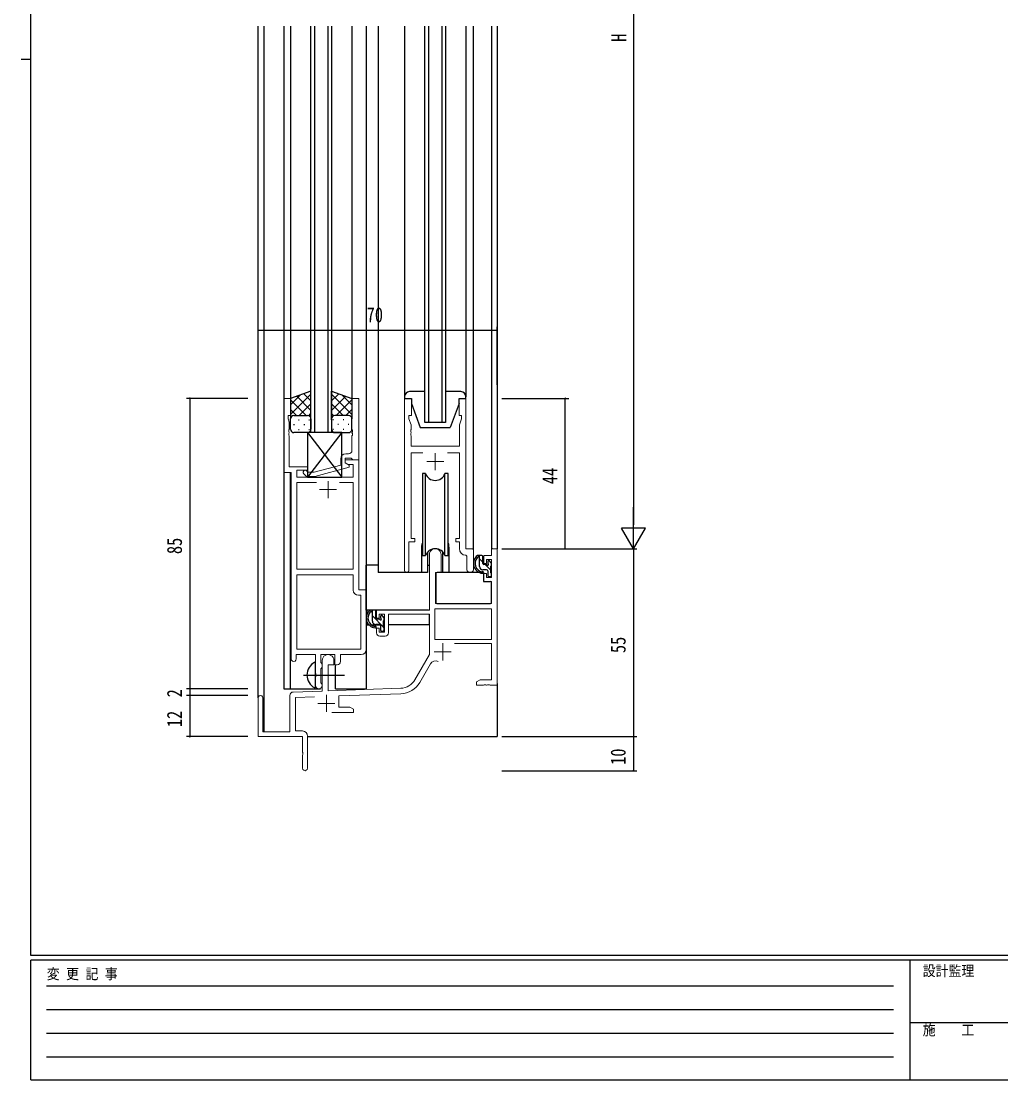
# Model space of a CAD drawing. Units: millimetres, scale not verified. Extents: x -397 to 397, y -282 to 282.
# Drawn here: x -396.7 to -109.6, y -282.1 to 28 of the extents above; entities that cross this region are included whole.
import ezdxf
from ezdxf.enums import TextEntityAlignment as Align

# ---------------------------------------------------------------- set-up
doc = ezdxf.new("R2010")
doc.units = ezdxf.units.MM
doc.header["$LTSCALE"] = 2
doc.layers.add('0-2_YKK_11', color=7, linetype='Continuous', lineweight=18)
for name, color, linetype in [('0-3_YKK_12', 2, 'Continuous'), ('0-4_YKK_13', 4, 'Continuous'), ('0-6_YKK_D', 6, 'Continuous'), ('0-7_YKK_ZWAK', 7, 'Continuous')]:
    doc.layers.add(name, color=color, linetype=linetype)
doc.styles.add('ＭＳ ゴシック', font='')
doc.styles.get('ＭＳ ゴシック').set_extended_font_data('MS Gothic')

msp = doc.modelspace()

# ---------------------------------------------------------------- linework, layer by layer
at = {"layer": '0-2_YKK_11'}
for p, q in [((-300.775, -98.735), (-301.575, -98.735)), ((-303.424, -107.165), (-299.405, -107.165)), ((-315.945, -155.905), (-315.945, -134.165)), ((-258.903, -144.165), (-275.443, -144.165)), ((-290.073, -152.135), (-291.573, -152.135)), ((-276.779, -160.287), (-279.915, -165.718)), ((-312.773, -181.405), (-312.773, -190.785))]:
    msp.add_line(p, q, dxfattribs=at)
at = {"layer": '0-2_YKK_11', "color": 2}
for p, q in [((-275.373, -98.535), (-275.373, -103.535)), ((-277.873, -101.035), (-272.873, -101.035)), ((-306.775, -106.735), (-306.775, -111.735)), ((-309.275, -109.235), (-304.275, -109.235)), ((-273.173, -154.235), (-273.173, -159.235)), ((-275.673, -156.735), (-270.673, -156.735)), ((-307.273, -169.335), (-307.273, -174.335)), ((-309.773, -171.835), (-304.773, -171.835))]:
    msp.add_line(p, q, dxfattribs=at)
at = {"layer": '0-2_YKK_11'}
for points in [[(-317.575, -158.785), (-317.575, -104.165), (-319.775, -104.165), (-319.775, -82.535), (-317.775, -82.535), (-317.775, -87.535), (-318.475, -87.535), (-318.475, -88.535), (-318.145, -89.442), (-318.145, -91.577), (-318.265, -91.76), (-318.265, -92.31), (-318.145, -92.493), (-318.145, -92.577), (-318.265, -92.76), (-318.265, -93.31), (-318.145, -93.493), (-318.145, -102.535), (-312.775, -102.535), (-312.775, -103.535), (-315.945, -103.535), (-315.945, -105.535), (-299.405, -105.535), (-299.405, -101.835), (-300.909, -101.835), (-301.775, -101.335), (-301.775, -100.535), (-297.775, -100.535), (-297.775, -138.535), (-295.575, -138.535), (-295.575, -156.035)], [(-297.775, -100.535), (-297.775, -82.535), (-299.775, -82.535), (-299.775, -91.577), (-299.655, -91.76), (-299.655, -92.31), (-299.775, -92.493), (-299.775, -92.577), (-299.655, -92.76), (-299.655, -93.31), (-299.775, -93.493), (-299.775, -97.735)], [(-264.173, -132.57), (-264.173, -126.535), (-266.373, -126.535), (-266.373, -82.535), (-268.373, -82.535), (-268.373, -87.535), (-267.673, -87.535), (-267.673, -88.535), (-268.303, -90.266), (-268.303, -96.535), (-282.443, -96.535), (-282.443, -93.493), (-282.563, -93.31), (-282.563, -92.76), (-282.443, -92.577), (-282.443, -92.493), (-282.563, -92.31), (-282.563, -91.76), (-282.443, -91.577), (-282.443, -90.266), (-283.073, -88.535), (-283.073, -87.535), (-282.373, -87.535), (-282.373, -82.535), (-284.373, -82.535), (-284.373, -132.885)], [(-283.073, -132.885), (-283.073, -124.535), (-281.373, -124.535), (-281.373, -123.535), (-282.443, -123.535), (-282.443, -98.465), (-278.96, -98.465)], [(-271.786, -98.465), (-268.303, -98.465), (-268.303, -123.535), (-269.373, -123.535), (-269.373, -124.535), (-268.303, -124.535), (-268.303, -126.465)], [(-313.899, -104.559), (-313.123, -105.335), (-310.678, -105.335), (-300.575, -102.628), (-300.575, -102.028), (-301.775, -101.335), (-301.775, -100.035), (-299.975, -100.035), (-299.775, -100.235), (-299.475, -100.535), (-297.775, -100.535)], [(-303.075, -100.235), (-303.075, -102.055), (-310.836, -104.135), (-312.626, -104.135), (-313.05, -103.711)], [(-303.424, -107.165), (-299.405, -107.165), (-299.405, -132.535), (-315.945, -132.535), (-315.945, -107.165), (-310.125, -107.165)], [(-273.673, -128.235), (-273.673, -133.535), (-275.273, -133.535), (-275.273, -142.535), (-258.903, -142.535), (-258.903, -136.135), (-261.173, -136.135), (-261.173, -133.835), (-260.373, -133.835), (-260.373, -134.935), (-258.903, -134.935), (-258.903, -129.735), (-260.373, -129.735), (-260.373, -130.835), (-261.173, -130.835), (-261.173, -128.535), (-258.903, -128.535), (-258.903, -126.535), (-257.273, -126.535), (-257.273, -166.535), (-259.314, -166.535), (-259.498, -166.415), (-260.048, -166.415), (-260.231, -166.535), (-260.314, -166.535), (-260.498, -166.415), (-261.048, -166.415), (-261.231, -166.535), (-263.273, -166.535), (-263.273, -165.535), (-262.182, -164.905), (-258.903, -164.905), (-258.903, -154.335), (-269.774, -154.335)], [(-292.573, -151.135), (-292.573, -149.835), (-291.773, -149.835), (-291.773, -150.935), (-290.273, -150.935), (-290.273, -145.735), (-291.773, -145.735), (-291.773, -146.835), (-292.573, -146.835), (-292.573, -144.535), (-277.073, -144.535), (-277.073, -128.235)], [(-266.39, -128.463), (-266.103, -128.763), (-266.103, -132.57)], [(-315.945, -155.905), (-315.945, -134.165), (-299.405, -134.165), (-299.405, -138.665)], [(-297.905, -140.165), (-297.205, -140.165), (-297.205, -155.905), (-315.945, -155.905)], [(-281.327, -164.903), (-277.073, -157.535), (-277.073, -145.735), (-289.073, -145.735), (-289.073, -151.135)], [(-310.475, -166.535), (-310.475, -164.206), (-310.332, -164.014), (-310.332, -163.056), (-310.475, -162.864), (-310.475, -157.535), (-316.075, -157.535), (-316.075, -158.785)], [(-304.145, -160.535), (-304.775, -160.535), (-304.775, -157.535), (-308.845, -157.535), (-308.845, -159.852), (-308.697, -160.045), (-308.475, -160.335), (-308.475, -161.235), (-308.697, -161.525), (-308.845, -161.718), (-308.845, -165.852), (-308.697, -166.045), (-308.475, -166.335), (-308.475, -166.535)], [(-297.075, -157.535), (-303.145, -157.535), (-303.145, -159.535)], [(-317.008, -168.501), (-308.473, -168.203), (-308.473, -159.235)], [(-305.073, -159.235), (-305.073, -160.535), (-306.773, -160.535), (-306.773, -168.144), (-285.483, -167.4)], [(-314.273, -190.785), (-314.273, -186.993), (-314.153, -186.81), (-314.153, -186.26), (-314.273, -186.077), (-314.273, -181.535), (-327.273, -181.535), (-327.273, -170.235)], [(-325.873, -170.235), (-325.873, -180.135), (-317.973, -180.135), (-317.973, -169.501)], [(-310.706, -169.912), (-316.343, -170.109), (-316.343, -179.905), (-314.273, -179.905)], [(-285.426, -169.029), (-303.573, -169.663), (-303.573, -172.905), (-300.364, -172.905), (-299.273, -173.535), (-299.273, -174.535), (-305.623, -174.535)]]:
    msp.add_lwpolyline(points, dxfattribs=at)
msp.add_lwpolyline([(-258.903, -144.165), (-275.443, -144.165), (-275.443, -153.135), (-258.903, -153.135)], close=True, dxfattribs=at)
for centre, radius, start, end in [((-301.575, -100.235), 1.5, 90.00001, 179.99999), ((-300.775, -97.735), 1, 270.00001, 359.99999), ((-313.475, -104.135), 0.6, 44.99999, 225.00001), ((-275.373, -128.235), 1.7, 359.99999, 180.00001), ((-266.303, -126.465), 2, 180, 267.50807), ((-283.723, -132.885), 0.65, 179.99999, 0.00001), ((-265.138, -132.57), 0.965, 179.99999, 0.00001), ((-297.905, -138.665), 1.5, 180.00001, 269.99999), ((-291.573, -151.135), 1, 180.00001, 269.99999), ((-290.073, -151.135), 1, 270.00001, 359.99999), ((-306.773, -159.235), 1.7, 359.99999, 180.00001), ((-297.075, -156.035), 1.5, 270.00001, 359.99999), ((-316.825, -158.785), 0.75, 179.99999, 0.00001), ((-304.145, -159.535), 1, 270.00001, 359.99999), ((-275.22, -161.187), 1.8, 65.29866, 149.99999), ((-309.475, -166.535), 1, 180.00001, 269.99999), ((-309.475, -166.535), 1, 270.00001, 359.99999), ((-285.657, -162.403), 5, 271.99999, 330), ((-285.657, -162.403), 6.63, 272, 330), ((-326.573, -170.235), 0.7, 359.99999, 180.00001), ((-316.973, -169.501), 1, 91.99998, 180), ((-314.273, -181.405), 1.5, 0.00001, 89.99999), ((-313.523, -190.785), 0.75, 179.99999, 0.00001)]:
    msp.add_arc(centre, radius, start, end, dxfattribs=at)
at = {"layer": '0-3_YKK_12'}
for p, q in [((-327.273, -170.235), (-327.273, 26.465)), ((-325.643, 26.465), (-325.643, -180.135)), ((-319.773, 26.465), (-319.773, -167.535)), ((-317.774, 26.465), (-317.775, -83.035)), ((-311.775, -92.535), (-311.775, 26.465)), ((-310.775, 26.465), (-310.775, -92.535)), ((-306.775, -92.535), (-306.775, 26.465)), ((-305.775, 26.465), (-305.775, -92.535)), ((-299.775, 26.465), (-299.775, -83.035)), ((-295.573, 26.465), (-295.573, -167.535)), ((-292.072, 26.465), (-292.072, -133.535)), ((-284.373, 26.465), (-284.373, -82.035)), ((-278.373, -89.535), (-278.373, 26.465)), ((-277.373, 26.465), (-277.373, -89.535)), ((-273.373, -89.535), (-273.373, 26.465)), ((-272.373, 26.465), (-272.373, -89.535)), ((-266.373, 26.465), (-266.373, -82.035)), ((-264.173, -126.835), (-264.173, 26.465)), ((-258.903, 26.465), (-258.903, -126.535)), ((-257.273, 26.465), (-257.273, -126.535)), ((-272.373, -89.535), (-278.373, -89.535)), ((-305.775, -92.535), (-311.775, -92.535)), ((-317.773, -167.535), (-317.773, -104.183)), ((-279.373, -126.035), (-279.373, -133.535)), ((-271.373, -126.035), (-271.373, -133.535)), ((-258.603, -126.535), (-258.903, -126.535)), ((-279.373, -133.535), (-292.072, -133.535)), ((-265.145, -133.535), (-271.373, -133.535)), ((-304.573, -167.535), (-304.573, -160.518)), ((-257.273, -166.035), (-257.273, -181.535)), ((-319.773, -167.535), (-308.973, -167.535)), ((-304.573, -167.535), (-295.573, -167.535)), ((-312.773, -181.535), (-257.273, -181.535))]:
    msp.add_line(p, q, dxfattribs=at)
for start, end in [(159.63587, 180), (0, 20.36413)]:
    msp.add_arc((-275.373, -126.035), 4, start, end, dxfattribs=at)
at = {"layer": '0-4_YKK_13'}
for p, q in [((-311.776, -80.392), (-317.776, -82.535)), ((-311.776, -88.757), (-311.776, -80.392)), ((-305.778, -80.392), (-299.778, -82.535)), ((-305.778, -88.757), (-305.778, -80.392)), ((-278.373, -80.535), (-282.873, -80.535)), ((-267.873, -80.535), (-272.373, -80.535)), ((-317.776, -87.267), (-311.776, -81.267)), ((-317.776, -84.438), (-314.816, -81.478)), ((-317.776, -82.535), (-317.776, -88.535)), ((-313.156, -87.535), (-317.776, -82.915)), ((-311.776, -86.086), (-315.972, -81.891)), ((-311.776, -83.258), (-313.888, -81.146)), ((-305.778, -83.258), (-303.666, -81.146)), ((-299.778, -87.267), (-305.778, -81.267)), ((-305.778, -86.086), (-301.582, -81.891)), ((-304.399, -87.535), (-299.778, -82.915)), ((-299.778, -84.438), (-302.739, -81.478)), ((-299.778, -82.535), (-299.778, -88.535)), ((-284.373, -82.035), (-284.373, -82.535)), ((-284.373, -82.535), (-282.373, -82.535)), ((-282.373, -82.535), (-282.373, -84.035)), ((-268.373, -82.535), (-266.373, -82.535)), ((-268.373, -84.035), (-268.373, -82.535)), ((-266.373, -82.535), (-266.373, -82.035)), ((-315.985, -87.535), (-317.776, -85.743)), ((-315.216, -87.535), (-311.776, -84.095)), ((-302.338, -87.535), (-305.778, -84.095)), ((-301.57, -87.535), (-299.778, -85.743)), ((-282.373, -84.035), (-279.773, -91.035)), ((-268.373, -84.035), (-270.973, -91.035)), ((-317.776, -91.535), (-317.776, -88.535)), ((-316.776, -87.535), (-313.176, -87.535)), ((-316.376, -87.535), (-312.776, -87.535)), ((-315.441, -88.757), (-315.241, -88.757)), ((-312.444, -87.592), (-311.776, -86.924)), ((-312.411, -88.757), (-312.211, -88.757)), ((-311.776, -88.535), (-311.776, -91.535)), ((-305.11, -87.592), (-305.778, -86.924)), ((-305.778, -88.535), (-305.778, -91.535)), ((-305.143, -88.757), (-305.343, -88.757)), ((-301.178, -87.535), (-304.778, -87.535)), ((-300.778, -87.535), (-304.378, -87.535)), ((-302.113, -88.757), (-302.313, -88.757)), ((-299.778, -91.535), (-299.778, -88.535)), ((-316.856, -90.172), (-316.656, -90.172)), ((-312.776, -92.535), (-316.776, -92.535)), ((-315.441, -91.587), (-315.241, -91.587)), ((-313.826, -90.172), (-313.626, -90.172)), ((-312.775, -92.535), (-312.775, -105.535)), ((-302.775, -92.535), (-312.775, -92.535)), ((-312.775, -92.535), (-302.775, -105.535)), ((-302.775, -92.535), (-312.775, -105.535)), ((-312.411, -91.587), (-312.211, -91.587)), ((-305.143, -91.587), (-305.343, -91.587)), ((-304.778, -92.535), (-300.778, -92.535)), ((-303.728, -90.172), (-303.928, -90.172)), ((-302.775, -105.535), (-302.775, -92.535)), ((-302.113, -91.587), (-302.313, -91.587)), ((-300.698, -90.172), (-300.898, -90.172)), ((-279.773, -91.035), (-270.973, -91.035)), ((-278.201, -104.535), (-279.123, -104.535)), ((-279.123, -104.535), (-279.123, -128.535)), ((-278.201, -128.535), (-278.201, -104.535)), ((-272.544, -128.535), (-272.544, -104.535)), ((-271.623, -104.535), (-272.544, -104.535)), ((-271.623, -128.535), (-271.623, -104.535)), ((-312.775, -105.535), (-302.775, -105.535)), ((-279.123, -128.535), (-278.201, -128.535)), ((-277.623, -127.551), (-277.623, -133.535)), ((-273.123, -133.535), (-273.123, -127.551)), ((-272.544, -128.535), (-271.623, -128.535)), ((-261.703, -128.535), (-263.003, -128.535)), ((-262.403, -131.735), (-262.403, -128.535)), ((-261.403, -130.508), (-262.403, -129.508)), ((-261.403, -130.835), (-261.403, -128.835)), ((-258.991, -130.623), (-259.491, -130.123)), ((-292.072, -131.335), (-295.568, -131.335)), ((-295.568, -144.535), (-295.568, -131.335)), ((-277.623, -131.335), (-277.073, -131.335)), ((-260.303, -132.735), (-261.403, -132.735)), ((-260.464, -131.135), (-261.103, -131.135)), ((-259.103, -132.808), (-260.775, -131.135)), ((-260.003, -130.335), (-260.003, -130.674)), ((-260.003, -133.035), (-260.003, -134.335)), ((-259.103, -133.635), (-259.103, -131.635)), ((-258.903, -131.435), (-258.903, -130.835)), ((-277.623, -133.535), (-279.373, -133.535)), ((-275.168, -136.035), (-275.273, -136.035)), ((-275.149, -133.832), (-275.203, -140.035)), ((-261.271, -133.535), (-274.849, -133.535)), ((-271.373, -133.535), (-273.123, -133.535)), ((-261.271, -133.535), (-261.203, -136.135)), ((-261.203, -136.135), (-259.234, -136.135)), ((-259.703, -134.635), (-259.203, -134.635)), ((-258.903, -134.335), (-258.903, -133.835)), ((-258.903, -140.035), (-258.934, -136.432)), ((-275.273, -140.965), (-275.194, -141.044)), ((-275.203, -140.035), (-275.184, -142.238)), ((-274.884, -142.535), (-259.222, -142.535)), ((-258.922, -142.238), (-258.903, -140.035)), ((-277.373, -144.535), (-295.568, -144.535)), ((-295.368, -144.535), (-295.368, -145.787)), ((-293.103, -144.535), (-294.403, -144.535)), ((-293.803, -147.735), (-293.803, -144.535)), ((-292.803, -146.835), (-292.803, -144.835)), ((-295.368, -147.925), (-295.368, -148.835)), ((-290.503, -149.491), (-293.803, -146.191)), ((-291.703, -148.735), (-292.803, -148.735)), ((-291.864, -147.135), (-292.503, -147.135)), ((-291.403, -146.335), (-291.403, -146.674)), ((-290.303, -146.862), (-291.129, -146.036)), ((-290.391, -146.623), (-290.891, -146.123)), ((-290.503, -149.635), (-290.503, -147.635)), ((-290.303, -147.435), (-290.303, -146.835)), ((-277.168, -145.815), (-277.168, -148.835)), ((-295.368, -148.835), (-294.788, -148.835)), ((-294.092, -148.835), (-291.479, -148.835)), ((-291.403, -149.035), (-291.403, -150.335)), ((-291.103, -150.635), (-290.603, -150.635)), ((-290.503, -148.835), (-290.273, -148.835)), ((-290.303, -150.335), (-290.303, -149.835)), ((-277.168, -148.835), (-289.073, -148.835)), ((-310.473, -167.131), (-310.473, -159.939)), ((-313.973, -163.535), (-301.985, -163.535))]:
    msp.add_line(p, q, dxfattribs=at)
for centre, radius, start, end in [((-282.873, -82.035), 1.5, 90, 180), ((-267.873, -82.035), 1.5, 0, 90), ((-316.776, -88.535), 1, 90, 180), ((-316.776, -88.535), 1, 90, 180), ((-312.776, -88.535), 1, 360, 90), ((-312.776, -88.535), 1, 360, 90), ((-304.778, -88.535), 1, 90, 180), ((-304.778, -88.535), 1, 90, 180), ((-300.778, -88.535), 1, 360, 90), ((-300.778, -88.535), 1, 360, 90), ((-316.776, -91.535), 1, 180, 270), ((-312.776, -91.535), 1, 270, 360), ((-304.778, -91.535), 1, 180, 270), ((-300.778, -91.535), 1, 270, 360), ((-275.373, -103.535), 3, 199.4715, 340.5285), ((-275.373, -129.535), 3, 19.47123, 160.52877), ((-261.288, -130.856), 2.885, 126.45193, 263.90389), ((-261.203, -130.822), 2.504, 139.45806, 259.25217), ((-263.263, -128.939), 0.3, 301.6219, 336.95039), ((-262.803, -129.135), 0.2, 36.8699, 156.95039), ((-262.403, -128.835), 0.3, 216.8699, 270), ((-261.703, -128.835), 0.3, 0, 90), ((-259.703, -130.335), 0.3, 45, 180), ((-261.403, -131.735), 1, 180, 270), ((-261.524, -133.485), 0.25, 253.6388, 125.58163), ((-261.103, -130.835), 0.3, 180, 270), ((-260.464, -131.435), 0.3, 33.05573, 90), ((-260.303, -133.035), 0.3, 0, 90), ((-260.003, -131.135), 0.25, 213.05573, 56.94427), ((-259.703, -130.674), 0.3, 180, 236.94427), ((-259.103, -131.435), 0.2, 270, 0), ((-259.203, -130.835), 0.3, 0, 45), ((-274.849, -133.835), 0.3, 90, 179.5), ((-259.703, -134.335), 0.3, 180, 270), ((-259.234, -136.435), 0.3, 0.5, 90), ((-259.203, -134.335), 0.3, 270, 0), ((-259.103, -133.835), 0.2, 0, 90), ((-274.884, -142.235), 0.3, 180.5, 270), ((-259.222, -142.235), 0.3, 270, 359.5), ((-292.688, -146.856), 2.885, 126.45193, 263.90389), ((-292.603, -146.822), 2.504, 139.45806, 259.25217), ((-294.663, -144.939), 0.3, 301.6219, 336.95039), ((-294.203, -145.135), 0.2, 36.8699, 156.95039), ((-293.803, -144.835), 0.3, 216.8699, 270), ((-293.103, -144.835), 0.3, 0, 90), ((-292.803, -147.735), 1, 180, 270), ((-292.503, -146.835), 0.3, 180, 270), ((-291.864, -147.435), 0.3, 33.05573, 90), ((-291.703, -149.035), 0.3, 0, 90), ((-291.403, -147.135), 0.25, 213.05573, 56.94427), ((-291.103, -146.335), 0.3, 45, 180), ((-291.103, -146.674), 0.3, 180, 236.94427), ((-290.503, -147.435), 0.2, 270, 0), ((-290.603, -146.835), 0.3, 0, 45), ((-292.924, -149.485), 0.25, 253.6388, 125.58163), ((-291.103, -150.335), 0.3, 180, 270), ((-290.603, -150.335), 0.3, 270, 0), ((-290.503, -149.835), 0.2, 0, 90), ((-308.773, -163.535), 4.2, 117.28096, 242.71904), ((-310.627, -159.939), 0.154, 0, 117.28096), ((-310.627, -167.131), 0.154, 242.71904, 0)]:
    msp.add_arc(centre, radius, start, end, dxfattribs=at)
at = {"layer": '0-6_YKK_D'}
for p, q in [((-217.273, 166.465), (-217.273, -119.535)), ((-327.273, -78.535), (-327.273, -61.535)), ((-257.273, -78.535), (-257.273, -61.535)), ((-327.273, -62.535), (-257.273, -62.535)), ((-330.273, -82.535), (-348.273, -82.535)), ((-347.273, -82.535), (-347.273, -167.535)), ((-255.903, -82.535), (-236.273, -82.535)), ((-237.273, -126.535), (-237.273, -82.535)), ((-217.273, -126.535), (-217.273, -114.411)), ((-213.773, -120.473), (-220.773, -120.473)), ((-217.273, -126.535), (-220.773, -120.473)), ((-217.273, -126.535), (-213.773, -120.473)), ((-255.903, -126.535), (-216.273, -126.535)), ((-255.903, -126.535), (-236.273, -126.535)), ((-255.903, -126.535), (-216.273, -126.535)), ((-217.273, -126.535), (-217.273, -181.535)), ((-330.273, -167.535), (-348.273, -167.535)), ((-330.273, -167.535), (-348.273, -167.535)), ((-330.273, -169.535), (-348.273, -169.535)), ((-330.273, -169.535), (-348.273, -169.535)), ((-347.273, -167.535), (-347.273, -169.535)), ((-347.273, -169.535), (-347.273, -181.535)), ((-330.273, -181.535), (-348.273, -181.535)), ((-255.903, -181.535), (-216.273, -181.535)), ((-255.903, -181.535), (-216.273, -181.535)), ((-217.273, -181.535), (-217.273, -191.535)), ((-255.903, -191.535), (-216.273, -191.535))]:
    msp.add_line(p, q, dxfattribs=at)
for centre, start, end in [((-327.273, -62.535), 0, 180), ((-327.273, -62.535), 180, 0), ((-257.273, -62.535), 0, 180), ((-257.273, -62.535), 180, 0), ((-347.273, -82.535), 90, 270), ((-347.273, -82.535), 270, 90), ((-237.273, -82.535), 90, 270), ((-237.273, -82.535), 270, 90), ((-237.273, -126.535), 90, 270), ((-237.273, -126.535), 270, 90), ((-347.273, -167.535), 90, 270), ((-347.273, -167.535), 90, 270), ((-347.273, -169.535), 90, 270), ((-347.273, -169.535), 90, 270), ((-347.273, -167.535), 270, 90), ((-347.273, -167.535), 270, 90), ((-347.273, -169.535), 270, 90), ((-347.273, -169.535), 270, 90), ((-347.273, -181.535), 90, 270), ((-347.273, -181.535), 270, 90), ((-217.273, -181.535), 90, 270), ((-217.273, -181.535), 90, 270), ((-217.273, -181.535), 270, 90), ((-217.273, -181.535), 270, 90), ((-217.273, -191.535), 90, 270), ((-217.273, -191.535), 270, 90)]:
    msp.add_arc(centre, 0.106, start, end, dxfattribs=at)
at = {"layer": '0-7_YKK_ZWAK'}
for p, q in [((-393.9, -245.675), (-393.9, 279.325)), ((-396.7, 16.825), (-393.9, 16.825)), ((376.1, -245.675), (-393.9, -245.675)), ((338.3, -247.075), (-393.9, -247.075)), ((-393.9, -282.075), (-393.9, -247.075)), ((-136.3, -247.075), (-136.3, -282.075)), ((-389.301, -254.588), (-141.109, -254.588)), ((-389.301, -261.516), (-141.109, -261.516)), ((-136.3, -265.275), (-7.5, -265.275)), ((-389.301, -268.445), (-141.109, -268.445)), ((-389.301, -275.374), (-141.109, -275.374)), ((-393.9, -282.075), (338.3, -282.075))]:
    msp.add_line(p, q, dxfattribs=at)

# ---------------------------------------------------------------- texts
at = {"layer": '0-6_YKK_D', "style": 'ＭＳ ゴシック', "width": 0.8}
for s, p in [('H', (-218.073, 21.918)), ('44', (-238.273, -107.642)), ('85', (-348.273, -128.105)), ('55', (-218.273, -157.105)), ('2', (-348.273, -170.07)), ('12', (-348.273, -178.788)), ('10', (-218.273, -189.837))]:
    msp.add_text(s, height=4.399, rotation=90, dxfattribs=at).set_placement(p, align=Align.BOTTOM_LEFT)
msp.add_text('70', height=4.399, dxfattribs=at).set_placement((-295.465, -61.535), align=Align.BOTTOM_LEFT)
at = {"layer": '0-7_YKK_ZWAK', "style": 'ＭＳ ゴシック', "width": 0.9}
for s, p in [('変 更 記 事', (-389.186, -253.522)), ('設計監理', (-132.531, -252.608)), ('施\u3000\u3000工', (-132.531, -269.93))]:
    msp.add_text(s, height=3.079, dxfattribs=at).set_placement(p, align=Align.BOTTOM_LEFT)

doc.saveas('drawing.dxf')
